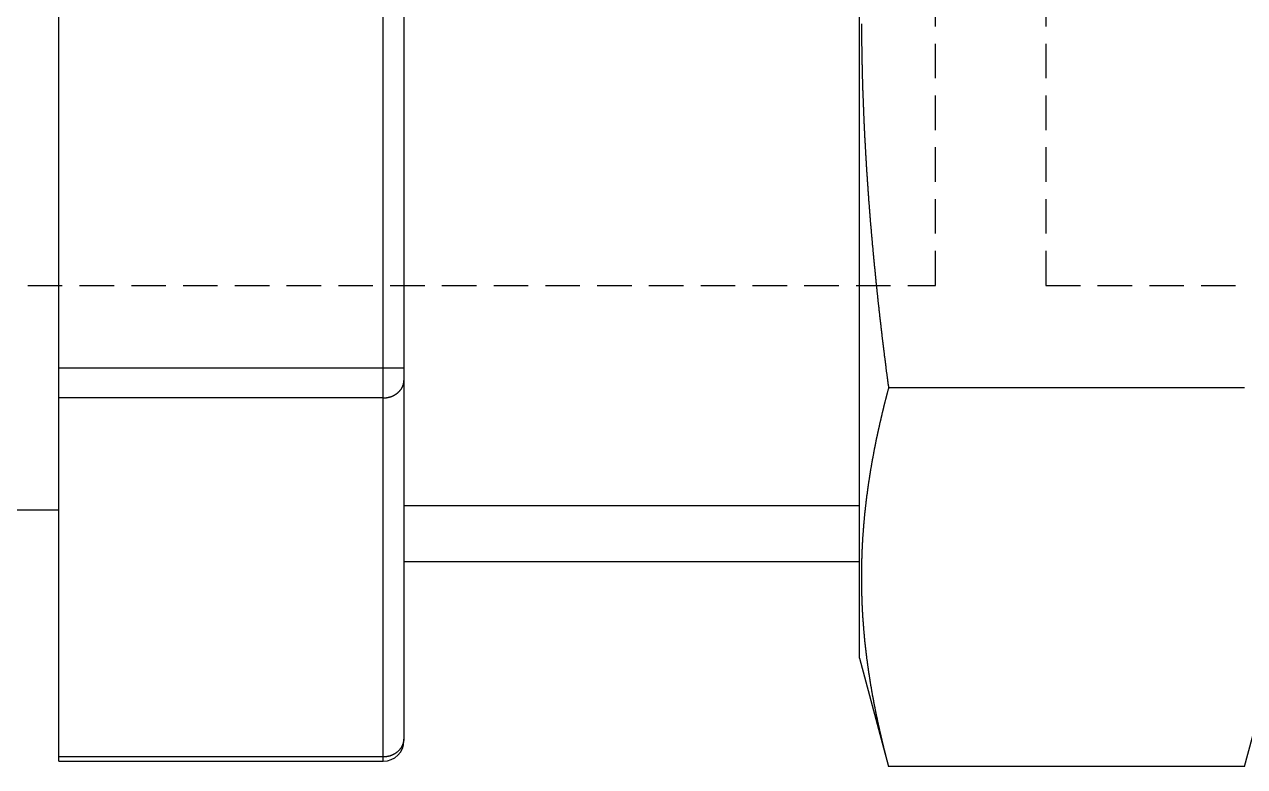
# Model space of a CAD drawing. Extents: x 4.5 to 90.9, y -19.2 to 68.3.
# Drawn here: x 27.31 to 44.99, y -1.05 to 9.7 of the extents above; entities that cross this region are included whole.
import ezdxf

# ---------------------------------------------------------------- set-up
doc = ezdxf.new("R2010")
doc.units = 0
doc.linetypes.add('DASHED', pattern=[0.75, 0.5, -0.25])
doc.layers.get('0').update_dxf_attribs({"linetype": 'CONTINUOUS'})

msp = doc.modelspace()

# ---------------------------------------------------------------- linework, layer by layer
at = {"color": 7, "linetype": 'CONTINUOUS'}
for p, q in [((27.811, -0.971), (27.811, 20.814)), ((32.811, 20.514), (32.811, -0.671)), ((39.411, 0.522), (39.411, 19.322)), ((44.991, 4.437), (39.832, 4.437)), ((26.811, 2.672), (27.811, 2.672)), ((32.811, 1.922), (39.411, 1.922)), ((39.411, 0.522), (39.832, -1.048)), ((44.991, -1.048), (45.411, 0.522)), ((27.811, -0.971), (32.511, -0.971)), ((44.991, -1.048), (39.832, -1.048))]:
    msp.add_line(p, q, dxfattribs=at)
at = {"color": 3, "linetype": 'CONTINUOUS'}
for p, q in [((32.511, -0.971), (32.511, 20.814)), ((27.811, 4.726), (32.811, 4.726)), ((32.511, 4.293), (27.811, 4.293)), ((32.811, 2.734), (39.411, 2.734)), ((27.811, -0.904), (32.511, -0.904))]:
    msp.add_line(p, q, dxfattribs=at)
at = {"color": 3, "linetype": 'DASHED'}
for p, q in [((40.511, 5.922), (40.511, 13.922)), ((42.111, 13.922), (42.111, 5.922)), ((22.111, 5.922), (40.511, 5.922)), ((42.111, 5.922), (60.511, 5.922))]:
    msp.add_line(p, q, dxfattribs=at)
at = {"color": 7}
for points in [[(39.439, 9.711, 0), (39.439, 9.698, 0), (39.439, 9.686, 0), (39.439, 9.673, 0), (39.439, 9.66, 0), (39.439, 9.647, 0), (39.44, 9.635, 0), (39.44, 9.622, 0), (39.44, 9.609, 0), (39.44, 9.596, 0), (39.44, 9.584, 0), (39.44, 9.571, 0), (39.44, 9.558, 0), (39.44, 9.545, 0), (39.441, 9.533, 0), (39.441, 9.52, 0), (39.441, 9.507, 0), (39.441, 9.494, 0), (39.441, 9.482, 0), (39.441, 9.469, 0), (39.441, 9.456, 0), (39.442, 9.443, 0), (39.442, 9.431, 0), (39.442, 9.418, 0), (39.442, 9.405, 0), (39.442, 9.392, 0), (39.443, 9.38, 0), (39.443, 9.367, 0), (39.443, 9.354, 0), (39.443, 9.341, 0), (39.443, 9.329, 0), (39.444, 9.316, 0), (39.444, 9.303, 0), (39.444, 9.29, 0), (39.444, 9.278, 0), (39.444, 9.265, 0), (39.445, 9.252, 0), (39.445, 9.239, 0), (39.445, 9.227, 0), (39.445, 9.214, 0), (39.446, 9.201, 0), (39.446, 9.188, 0), (39.446, 9.176, 0), (39.447, 9.163, 0), (39.447, 9.15, 0), (39.447, 9.137, 0), (39.447, 9.125, 0), (39.448, 9.112, 0), (39.448, 9.099, 0), (39.448, 9.086, 0), (39.449, 9.074, 0), (39.449, 9.061, 0), (39.449, 9.048, 0), (39.449, 9.035, 0), (39.45, 9.023, 0), (39.45, 9.01, 0), (39.45, 8.997, 0), (39.451, 8.984, 0), (39.451, 8.972, 0), (39.451, 8.959, 0), (39.452, 8.946, 0), (39.452, 8.933, 0), (39.452, 8.921, 0), (39.453, 8.908, 0), (39.453, 8.895, 0), (39.453, 8.882, 0), (39.454, 8.87, 0), (39.454, 8.857, 0), (39.455, 8.844, 0), (39.455, 8.831, 0), (39.455, 8.819, 0), (39.456, 8.806, 0), (39.456, 8.793, 0), (39.457, 8.78, 0), (39.457, 8.768, 0), (39.457, 8.755, 0), (39.458, 8.742, 0), (39.458, 8.729, 0), (39.459, 8.717, 0), (39.459, 8.704, 0), (39.46, 8.691, 0), (39.46, 8.678, 0), (39.461, 8.666, 0), (39.461, 8.653, 0), (39.461, 8.64, 0), (39.462, 8.627, 0), (39.462, 8.615, 0), (39.463, 8.602, 0), (39.463, 8.589, 0), (39.464, 8.576, 0), (39.464, 8.564, 0), (39.465, 8.551, 0), (39.465, 8.538, 0), (39.466, 8.526, 0), (39.466, 8.513, 0), (39.467, 8.5, 0), (39.467, 8.487, 0), (39.468, 8.475, 0), (39.468, 8.462, 0), (39.469, 8.449, 0), (39.469, 8.436, 0), (39.47, 8.424, 0), (39.47, 8.411, 0), (39.471, 8.398, 0), (39.471, 8.385, 0), (39.472, 8.373, 0), (39.472, 8.36, 0), (39.473, 8.347, 0), (39.474, 8.334, 0), (39.474, 8.322, 0), (39.475, 8.309, 0), (39.475, 8.296, 0), (39.476, 8.283, 0), (39.476, 8.271, 0), (39.477, 8.258, 0), (39.478, 8.245, 0), (39.478, 8.232, 0), (39.479, 8.22, 0), (39.479, 8.207, 0), (39.48, 8.194, 0), (39.481, 8.181, 0), (39.481, 8.169, 0), (39.482, 8.156, 0), (39.483, 8.143, 0), (39.483, 8.131, 0), (39.484, 8.118, 0), (39.484, 8.105, 0), (39.485, 8.092, 0), (39.486, 8.08, 0), (39.486, 8.067, 0), (39.487, 8.054, 0), (39.488, 8.041, 0), (39.488, 8.029, 0), (39.489, 8.016, 0), (39.49, 8.003, 0), (39.49, 7.99, 0), (39.491, 7.978, 0), (39.492, 7.965, 0), (39.492, 7.952, 0), (39.493, 7.94, 0), (39.494, 7.927, 0), (39.495, 7.914, 0), (39.495, 7.901, 0), (39.496, 7.889, 0), (39.497, 7.876, 0), (39.497, 7.863, 0), (39.498, 7.85, 0), (39.499, 7.838, 0), (39.499, 7.825, 0), (39.5, 7.812, 0), (39.501, 7.799, 0), (39.502, 7.787, 0), (39.502, 7.774, 0), (39.503, 7.761, 0), (39.504, 7.749, 0), (39.505, 7.736, 0), (39.506, 7.723, 0), (39.506, 7.71, 0), (39.507, 7.698, 0), (39.508, 7.685, 0), (39.509, 7.672, 0), (39.51, 7.659, 0), (39.51, 7.647, 0), (39.511, 7.634, 0), (39.512, 7.621, 0), (39.513, 7.609, 0), (39.514, 7.596, 0), (39.514, 7.583, 0), (39.515, 7.57, 0), (39.516, 7.558, 0), (39.517, 7.545, 0), (39.518, 7.532, 0), (39.518, 7.519, 0), (39.519, 7.507, 0), (39.52, 7.494, 0), (39.521, 7.481, 0), (39.522, 7.469, 0), (39.523, 7.456, 0), (39.523, 7.443, 0), (39.524, 7.43, 0), (39.525, 7.418, 0), (39.526, 7.405, 0), (39.527, 7.392, 0), (39.528, 7.379, 0), (39.529, 7.367, 0), (39.53, 7.354, 0), (39.531, 7.341, 0), (39.531, 7.329, 0), (39.532, 7.316, 0), (39.533, 7.303, 0), (39.534, 7.29, 0), (39.535, 7.278, 0), (39.536, 7.265, 0), (39.537, 7.252, 0), (39.538, 7.239, 0), (39.539, 7.227, 0), (39.54, 7.214, 0), (39.541, 7.201, 0), (39.542, 7.189, 0), (39.542, 7.176, 0), (39.544, 7.163, 0), (39.544, 7.15, 0), (39.545, 7.138, 0), (39.546, 7.125, 0), (39.547, 7.112, 0), (39.548, 7.1, 0), (39.549, 7.087, 0), (39.55, 7.074, 0), (39.551, 7.061, 0), (39.552, 7.049, 0), (39.553, 7.036, 0), (39.554, 7.023, 0), (39.555, 7.011, 0), (39.556, 6.998, 0), (39.557, 6.985, 0), (39.558, 6.972, 0), (39.559, 6.96, 0), (39.56, 6.947, 0), (39.561, 6.934, 0), (39.562, 6.922, 0), (39.563, 6.909, 0), (39.564, 6.896, 0), (39.565, 6.883, 0), (39.566, 6.871, 0), (39.567, 6.858, 0), (39.568, 6.845, 0), (39.569, 6.833, 0), (39.571, 6.82, 0), (39.572, 6.807, 0), (39.573, 6.795, 0), (39.574, 6.782, 0), (39.575, 6.769, 0), (39.576, 6.756, 0), (39.577, 6.744, 0), (39.578, 6.731, 0), (39.579, 6.718, 0), (39.58, 6.706, 0), (39.581, 6.693, 0), (39.582, 6.68, 0), (39.584, 6.667, 0), (39.585, 6.655, 0), (39.586, 6.642, 0), (39.587, 6.629, 0), (39.588, 6.617, 0), (39.589, 6.604, 0), (39.59, 6.591, 0), (39.591, 6.579, 0), (39.593, 6.566, 0), (39.594, 6.553, 0), (39.595, 6.54, 0), (39.596, 6.528, 0), (39.597, 6.515, 0), (39.598, 6.502, 0), (39.599, 6.49, 0), (39.6, 6.477, 0), (39.602, 6.464, 0), (39.603, 6.451, 0), (39.604, 6.439, 0), (39.605, 6.426, 0), (39.606, 6.413, 0), (39.608, 6.401, 0), (39.609, 6.388, 0), (39.61, 6.375, 0), (39.611, 6.363, 0), (39.612, 6.35, 0), (39.614, 6.337, 0), (39.615, 6.324, 0), (39.616, 6.312, 0), (39.617, 6.299, 0), (39.618, 6.286, 0), (39.62, 6.274, 0), (39.621, 6.261, 0), (39.622, 6.248, 0), (39.623, 6.236, 0), (39.624, 6.223, 0), (39.626, 6.21, 0), (39.627, 6.198, 0), (39.628, 6.185, 0), (39.629, 6.172, 0), (39.631, 6.159, 0), (39.632, 6.147, 0), (39.633, 6.134, 0), (39.634, 6.121, 0), (39.636, 6.109, 0), (39.637, 6.096, 0), (39.638, 6.083, 0), (39.639, 6.071, 0), (39.641, 6.058, 0), (39.642, 6.045, 0), (39.643, 6.033, 0), (39.645, 6.02, 0), (39.646, 6.007, 0), (39.647, 5.995, 0), (39.648, 5.982, 0), (39.65, 5.969, 0), (39.651, 5.956, 0), (39.652, 5.944, 0), (39.654, 5.931, 0), (39.655, 5.918, 0), (39.656, 5.906, 0), (39.658, 5.893, 0), (39.659, 5.88, 0), (39.66, 5.868, 0), (39.662, 5.855, 0), (39.663, 5.842, 0), (39.664, 5.83, 0), (39.666, 5.817, 0), (39.667, 5.804, 0), (39.668, 5.792, 0), (39.67, 5.779, 0), (39.671, 5.766, 0), (39.672, 5.754, 0), (39.674, 5.741, 0), (39.675, 5.728, 0), (39.677, 5.715, 0), (39.678, 5.703, 0), (39.679, 5.69, 0), (39.681, 5.677, 0), (39.682, 5.665, 0), (39.684, 5.652, 0), (39.685, 5.639, 0), (39.686, 5.627, 0), (39.688, 5.614, 0), (39.689, 5.601, 0), (39.691, 5.589, 0), (39.692, 5.576, 0), (39.693, 5.563, 0), (39.695, 5.551, 0), (39.696, 5.538, 0), (39.698, 5.525, 0), (39.699, 5.513, 0), (39.7, 5.5, 0), (39.702, 5.487, 0), (39.703, 5.475, 0), (39.705, 5.462, 0), (39.706, 5.449, 0), (39.708, 5.437, 0), (39.709, 5.424, 0), (39.711, 5.411, 0), (39.712, 5.399, 0), (39.714, 5.386, 0), (39.715, 5.373, 0), (39.716, 5.361, 0), (39.718, 5.348, 0), (39.719, 5.335, 0), (39.721, 5.323, 0), (39.722, 5.31, 0), (39.724, 5.297, 0), (39.725, 5.285, 0), (39.727, 5.272, 0), (39.728, 5.259, 0), (39.73, 5.247, 0), (39.731, 5.234, 0), (39.733, 5.221, 0), (39.734, 5.209, 0), (39.736, 5.196, 0), (39.737, 5.183, 0), (39.739, 5.171, 0), (39.74, 5.158, 0), (39.742, 5.145, 0), (39.743, 5.133, 0), (39.745, 5.12, 0), (39.746, 5.107, 0), (39.748, 5.095, 0), (39.75, 5.082, 0), (39.751, 5.069, 0), (39.753, 5.057, 0), (39.754, 5.044, 0), (39.756, 5.031, 0), (39.757, 5.019, 0), (39.759, 5.006, 0), (39.76, 4.993, 0), (39.762, 4.981, 0), (39.764, 4.968, 0), (39.765, 4.955, 0), (39.767, 4.943, 0), (39.768, 4.93, 0), (39.77, 4.917, 0), (39.771, 4.905, 0), (39.773, 4.892, 0), (39.775, 4.879, 0), (39.776, 4.867, 0), (39.778, 4.854, 0), (39.779, 4.842, 0), (39.781, 4.829, 0), (39.783, 4.816, 0), (39.784, 4.804, 0), (39.786, 4.791, 0), (39.787, 4.778, 0), (39.789, 4.766, 0), (39.791, 4.753, 0), (39.792, 4.74, 0), (39.794, 4.728, 0), (39.795, 4.715, 0), (39.797, 4.702, 0), (39.799, 4.69, 0), (39.8, 4.677, 0), (39.802, 4.664, 0), (39.804, 4.652, 0), (39.805, 4.639, 0), (39.807, 4.626, 0), (39.809, 4.614, 0), (39.81, 4.601, 0), (39.812, 4.589, 0), (39.814, 4.576, 0), (39.815, 4.563, 0), (39.817, 4.551, 0), (39.819, 4.538, 0), (39.82, 4.525, 0), (39.822, 4.513, 0), (39.824, 4.5, 0), (39.825, 4.487, 0), (39.827, 4.475, 0), (39.829, 4.462, 0), (39.83, 4.449, 0), (39.832, 4.437, 0)], [(39.832, 4.437, 0), (39.83, 4.431, 0), (39.829, 4.424, 0), (39.827, 4.418, 0), (39.825, 4.412, 0), (39.824, 4.406, 0), (39.822, 4.4, 0), (39.82, 4.393, 0), (39.819, 4.387, 0), (39.817, 4.381, 0), (39.816, 4.375, 0), (39.814, 4.368, 0), (39.812, 4.362, 0), (39.811, 4.356, 0), (39.809, 4.35, 0), (39.807, 4.343, 0), (39.806, 4.337, 0), (39.804, 4.331, 0), (39.803, 4.325, 0), (39.801, 4.319, 0), (39.799, 4.312, 0), (39.798, 4.306, 0), (39.796, 4.3, 0), (39.794, 4.294, 0), (39.793, 4.287, 0), (39.791, 4.281, 0), (39.79, 4.275, 0), (39.788, 4.269, 0), (39.786, 4.262, 0), (39.785, 4.256, 0), (39.783, 4.25, 0), (39.782, 4.244, 0), (39.78, 4.237, 0), (39.779, 4.231, 0), (39.777, 4.225, 0), (39.775, 4.219, 0), (39.774, 4.212, 0), (39.772, 4.206, 0), (39.771, 4.2, 0), (39.769, 4.194, 0), (39.768, 4.187, 0), (39.766, 4.181, 0), (39.764, 4.175, 0), (39.763, 4.169, 0), (39.761, 4.162, 0), (39.76, 4.156, 0), (39.758, 4.15, 0), (39.757, 4.144, 0), (39.755, 4.137, 0), (39.754, 4.131, 0), (39.752, 4.125, 0), (39.751, 4.119, 0), (39.749, 4.112, 0), (39.748, 4.106, 0), (39.746, 4.1, 0), (39.745, 4.094, 0), (39.743, 4.087, 0), (39.742, 4.081, 0), (39.74, 4.075, 0), (39.739, 4.069, 0), (39.737, 4.062, 0), (39.736, 4.056, 0), (39.734, 4.05, 0), (39.733, 4.044, 0), (39.731, 4.037, 0), (39.73, 4.031, 0), (39.728, 4.025, 0), (39.727, 4.018, 0), (39.725, 4.012, 0), (39.724, 4.006, 0), (39.722, 4, 0), (39.721, 3.993, 0), (39.719, 3.987, 0), (39.718, 3.981, 0), (39.716, 3.975, 0), (39.715, 3.968, 0), (39.714, 3.962, 0), (39.712, 3.956, 0), (39.711, 3.95, 0), (39.709, 3.943, 0), (39.708, 3.937, 0), (39.706, 3.931, 0), (39.705, 3.924, 0), (39.703, 3.918, 0), (39.702, 3.912, 0), (39.701, 3.906, 0), (39.699, 3.899, 0), (39.698, 3.893, 0), (39.696, 3.887, 0), (39.695, 3.88, 0), (39.694, 3.874, 0), (39.692, 3.868, 0), (39.691, 3.862, 0), (39.689, 3.855, 0), (39.688, 3.849, 0), (39.687, 3.843, 0), (39.685, 3.836, 0), (39.684, 3.83, 0), (39.682, 3.824, 0), (39.681, 3.818, 0), (39.68, 3.811, 0), (39.678, 3.805, 0), (39.677, 3.799, 0), (39.675, 3.792, 0), (39.674, 3.786, 0), (39.673, 3.78, 0), (39.671, 3.773, 0), (39.67, 3.767, 0), (39.669, 3.761, 0), (39.667, 3.755, 0), (39.666, 3.748, 0), (39.665, 3.742, 0), (39.663, 3.736, 0), (39.662, 3.729, 0), (39.661, 3.723, 0), (39.659, 3.717, 0), (39.658, 3.711, 0), (39.657, 3.704, 0), (39.655, 3.698, 0), (39.654, 3.692, 0), (39.653, 3.685, 0), (39.651, 3.679, 0), (39.65, 3.673, 0), (39.649, 3.666, 0), (39.648, 3.66, 0), (39.646, 3.654, 0), (39.645, 3.647, 0), (39.644, 3.641, 0), (39.642, 3.635, 0), (39.641, 3.628, 0), (39.64, 3.622, 0), (39.639, 3.616, 0), (39.637, 3.61, 0), (39.636, 3.603, 0), (39.635, 3.597, 0), (39.634, 3.591, 0), (39.632, 3.584, 0), (39.631, 3.578, 0), (39.63, 3.572, 0), (39.629, 3.565, 0), (39.627, 3.559, 0), (39.626, 3.553, 0), (39.625, 3.546, 0), (39.624, 3.54, 0), (39.623, 3.534, 0), (39.621, 3.527, 0), (39.62, 3.521, 0), (39.619, 3.515, 0), (39.618, 3.508, 0), (39.616, 3.502, 0), (39.615, 3.496, 0), (39.614, 3.489, 0), (39.613, 3.483, 0), (39.612, 3.477, 0), (39.61, 3.47, 0), (39.609, 3.464, 0), (39.608, 3.458, 0), (39.607, 3.451, 0), (39.606, 3.445, 0), (39.605, 3.439, 0), (39.603, 3.433, 0), (39.602, 3.426, 0), (39.601, 3.42, 0), (39.6, 3.413, 0), (39.599, 3.407, 0), (39.597, 3.401, 0), (39.596, 3.394, 0), (39.595, 3.388, 0), (39.594, 3.382, 0), (39.593, 3.375, 0), (39.592, 3.369, 0), (39.591, 3.363, 0), (39.59, 3.356, 0), (39.589, 3.35, 0), (39.587, 3.344, 0), (39.586, 3.337, 0), (39.585, 3.331, 0), (39.584, 3.325, 0), (39.583, 3.318, 0), (39.582, 3.312, 0), (39.581, 3.306, 0), (39.58, 3.299, 0), (39.579, 3.293, 0), (39.578, 3.287, 0), (39.576, 3.28, 0), (39.575, 3.274, 0), (39.574, 3.268, 0), (39.573, 3.261, 0), (39.572, 3.255, 0), (39.571, 3.249, 0), (39.57, 3.242, 0), (39.569, 3.236, 0), (39.568, 3.23, 0), (39.567, 3.223, 0), (39.566, 3.217, 0), (39.565, 3.21, 0), (39.564, 3.204, 0), (39.563, 3.198, 0), (39.562, 3.191, 0), (39.561, 3.185, 0), (39.56, 3.179, 0), (39.559, 3.172, 0), (39.558, 3.166, 0), (39.557, 3.16, 0), (39.556, 3.153, 0), (39.555, 3.147, 0), (39.554, 3.14, 0), (39.553, 3.134, 0), (39.552, 3.128, 0), (39.551, 3.121, 0), (39.55, 3.115, 0), (39.549, 3.109, 0), (39.548, 3.102, 0), (39.547, 3.096, 0), (39.546, 3.09, 0), (39.545, 3.083, 0), (39.544, 3.077, 0), (39.543, 3.07, 0), (39.542, 3.064, 0), (39.541, 3.058, 0), (39.54, 3.051, 0), (39.539, 3.045, 0), (39.538, 3.039, 0), (39.537, 3.032, 0), (39.536, 3.026, 0), (39.535, 3.019, 0), (39.535, 3.013, 0), (39.534, 3.007, 0), (39.533, 3, 0), (39.532, 2.994, 0), (39.531, 2.988, 0), (39.53, 2.981, 0), (39.529, 2.975, 0), (39.528, 2.968, 0), (39.527, 2.962, 0), (39.526, 2.956, 0), (39.526, 2.949, 0), (39.525, 2.943, 0), (39.524, 2.937, 0), (39.523, 2.93, 0), (39.522, 2.924, 0), (39.521, 2.917, 0), (39.52, 2.911, 0), (39.52, 2.905, 0), (39.519, 2.898, 0), (39.518, 2.892, 0), (39.517, 2.886, 0), (39.516, 2.879, 0), (39.515, 2.873, 0), (39.515, 2.866, 0), (39.514, 2.86, 0), (39.513, 2.854, 0), (39.512, 2.847, 0), (39.511, 2.841, 0), (39.511, 2.834, 0), (39.51, 2.828, 0), (39.509, 2.822, 0), (39.508, 2.815, 0), (39.507, 2.809, 0), (39.507, 2.802, 0), (39.506, 2.796, 0), (39.505, 2.79, 0), (39.504, 2.783, 0), (39.504, 2.777, 0), (39.503, 2.771, 0), (39.502, 2.764, 0), (39.501, 2.758, 0), (39.501, 2.751, 0), (39.5, 2.745, 0), (39.499, 2.739, 0), (39.498, 2.732, 0), (39.498, 2.726, 0), (39.497, 2.719, 0), (39.496, 2.713, 0), (39.495, 2.707, 0), (39.495, 2.7, 0), (39.494, 2.694, 0), (39.493, 2.687, 0), (39.493, 2.681, 0), (39.492, 2.675, 0), (39.491, 2.668, 0), (39.49, 2.662, 0), (39.49, 2.655, 0), (39.489, 2.649, 0), (39.489, 2.643, 0), (39.488, 2.636, 0), (39.487, 2.63, 0), (39.486, 2.623, 0), (39.486, 2.617, 0), (39.485, 2.61, 0), (39.484, 2.604, 0), (39.484, 2.598, 0), (39.483, 2.591, 0), (39.483, 2.585, 0), (39.482, 2.578, 0), (39.481, 2.572, 0), (39.481, 2.566, 0), (39.48, 2.559, 0), (39.48, 2.553, 0), (39.479, 2.546, 0), (39.478, 2.54, 0), (39.478, 2.534, 0), (39.477, 2.527, 0), (39.477, 2.521, 0), (39.476, 2.514, 0), (39.475, 2.508, 0), (39.475, 2.502, 0), (39.474, 2.495, 0), (39.474, 2.489, 0), (39.473, 2.482, 0), (39.472, 2.476, 0), (39.472, 2.469, 0), (39.471, 2.463, 0), (39.471, 2.457, 0), (39.47, 2.45, 0), (39.47, 2.444, 0), (39.469, 2.437, 0), (39.469, 2.431, 0), (39.468, 2.425, 0), (39.468, 2.418, 0), (39.467, 2.412, 0), (39.467, 2.405, 0), (39.466, 2.399, 0), (39.466, 2.392, 0), (39.465, 2.386, 0), (39.465, 2.38, 0), (39.464, 2.373, 0), (39.464, 2.367, 0), (39.463, 2.36, 0), (39.463, 2.354, 0), (39.462, 2.347, 0), (39.462, 2.341, 0), (39.461, 2.335, 0), (39.461, 2.328, 0), (39.46, 2.322, 0), (39.46, 2.315, 0), (39.459, 2.309, 0), (39.459, 2.303, 0), (39.459, 2.296, 0), (39.458, 2.29, 0), (39.458, 2.283, 0), (39.457, 2.277, 0), (39.457, 2.27, 0), (39.456, 2.264, 0), (39.456, 2.258, 0), (39.456, 2.251, 0), (39.455, 2.245, 0), (39.455, 2.238, 0), (39.455, 2.232, 0), (39.454, 2.225, 0), (39.454, 2.219, 0), (39.453, 2.213, 0), (39.453, 2.206, 0), (39.453, 2.2, 0), (39.452, 2.193, 0), (39.452, 2.187, 0), (39.452, 2.18, 0), (39.451, 2.174, 0), (39.451, 2.168, 0), (39.451, 2.161, 0), (39.45, 2.155, 0), (39.45, 2.148, 0), (39.45, 2.142, 0), (39.449, 2.135, 0), (39.449, 2.129, 0), (39.449, 2.122, 0), (39.448, 2.116, 0), (39.448, 2.11, 0), (39.448, 2.103, 0), (39.447, 2.097, 0), (39.447, 2.09, 0), (39.447, 2.084, 0), (39.447, 2.077, 0), (39.446, 2.071, 0), (39.446, 2.065, 0), (39.446, 2.058, 0), (39.446, 2.052, 0), (39.445, 2.045, 0), (39.445, 2.039, 0), (39.445, 2.032, 0), (39.444, 2.026, 0), (39.444, 2.02, 0), (39.444, 2.013, 0), (39.444, 2.007, 0), (39.444, 2, 0), (39.443, 1.994, 0), (39.443, 1.987, 0), (39.443, 1.981, 0), (39.443, 1.974, 0), (39.443, 1.968, 0), (39.442, 1.962, 0), (39.442, 1.955, 0), (39.442, 1.949, 0), (39.442, 1.942, 0), (39.442, 1.936, 0), (39.441, 1.929, 0), (39.441, 1.923, 0), (39.441, 1.917, 0), (39.441, 1.91, 0), (39.441, 1.904, 0), (39.441, 1.897, 0), (39.441, 1.891, 0), (39.44, 1.884, 0), (39.44, 1.878, 0), (39.44, 1.871, 0), (39.44, 1.865, 0), (39.44, 1.859, 0), (39.44, 1.852, 0), (39.44, 1.846, 0), (39.44, 1.839, 0), (39.439, 1.833, 0), (39.439, 1.826, 0), (39.439, 1.82, 0), (39.439, 1.814, 0), (39.439, 1.807, 0), (39.439, 1.801, 0), (39.439, 1.794, 0), (39.439, 1.788, 0), (39.439, 1.781, 0), (39.439, 1.775, 0), (39.439, 1.768, 0), (39.438, 1.762, 0), (39.438, 1.756, 0), (39.438, 1.749, 0), (39.438, 1.743, 0), (39.438, 1.736, 0), (39.438, 1.73, 0), (39.438, 1.723, 0), (39.438, 1.717, 0), (39.438, 1.711, 0), (39.438, 1.704, 0), (39.438, 1.698, 0), (39.438, 1.691, 0), (39.438, 1.685, 0), (39.438, 1.678, 0), (39.438, 1.672, 0), (39.438, 1.665, 0), (39.438, 1.659, 0), (39.438, 1.653, 0), (39.438, 1.646, 0), (39.438, 1.64, 0), (39.438, 1.633, 0), (39.438, 1.627, 0), (39.439, 1.62, 0), (39.439, 1.614, 0), (39.439, 1.607, 0), (39.439, 1.601, 0), (39.439, 1.595, 0), (39.439, 1.588, 0), (39.439, 1.582, 0), (39.439, 1.575, 0), (39.439, 1.569, 0), (39.439, 1.562, 0), (39.439, 1.556, 0), (39.44, 1.55, 0), (39.44, 1.543, 0), (39.44, 1.537, 0), (39.44, 1.53, 0), (39.44, 1.524, 0), (39.44, 1.517, 0), (39.44, 1.511, 0), (39.44, 1.504, 0), (39.441, 1.498, 0), (39.441, 1.492, 0), (39.441, 1.485, 0), (39.441, 1.479, 0), (39.441, 1.472, 0), (39.441, 1.466, 0), (39.441, 1.459, 0), (39.442, 1.453, 0), (39.442, 1.447, 0), (39.442, 1.44, 0), (39.442, 1.434, 0), (39.442, 1.427, 0), (39.443, 1.421, 0), (39.443, 1.414, 0), (39.443, 1.408, 0), (39.443, 1.401, 0), (39.443, 1.395, 0), (39.444, 1.389, 0), (39.444, 1.382, 0), (39.444, 1.376, 0), (39.444, 1.369, 0), (39.444, 1.363, 0), (39.445, 1.356, 0), (39.445, 1.35, 0), (39.445, 1.344, 0), (39.446, 1.337, 0), (39.446, 1.331, 0), (39.446, 1.324, 0), (39.446, 1.318, 0), (39.447, 1.311, 0), (39.447, 1.305, 0), (39.447, 1.299, 0), (39.447, 1.292, 0), (39.448, 1.286, 0), (39.448, 1.279, 0), (39.448, 1.273, 0), (39.449, 1.266, 0), (39.449, 1.26, 0), (39.449, 1.253, 0), (39.45, 1.247, 0), (39.45, 1.241, 0), (39.45, 1.234, 0), (39.451, 1.228, 0), (39.451, 1.221, 0), (39.451, 1.215, 0), (39.452, 1.208, 0), (39.452, 1.202, 0), (39.452, 1.196, 0), (39.453, 1.189, 0), (39.453, 1.183, 0), (39.453, 1.176, 0), (39.454, 1.17, 0), (39.454, 1.163, 0), (39.455, 1.157, 0), (39.455, 1.151, 0), (39.455, 1.144, 0), (39.456, 1.138, 0), (39.456, 1.131, 0), (39.456, 1.125, 0), (39.457, 1.118, 0), (39.457, 1.112, 0), (39.458, 1.106, 0), (39.458, 1.099, 0), (39.459, 1.093, 0), (39.459, 1.086, 0), (39.459, 1.08, 0), (39.46, 1.074, 0), (39.46, 1.067, 0), (39.461, 1.061, 0), (39.461, 1.054, 0), (39.462, 1.048, 0), (39.462, 1.041, 0), (39.463, 1.035, 0), (39.463, 1.029, 0), (39.464, 1.022, 0), (39.464, 1.016, 0), (39.465, 1.009, 0), (39.465, 1.003, 0), (39.466, 0.996, 0), (39.466, 0.99, 0), (39.467, 0.984, 0), (39.467, 0.977, 0), (39.468, 0.971, 0), (39.468, 0.964, 0), (39.469, 0.958, 0), (39.469, 0.952, 0), (39.47, 0.945, 0), (39.47, 0.939, 0), (39.471, 0.932, 0), (39.471, 0.926, 0), (39.472, 0.919, 0), (39.472, 0.913, 0), (39.473, 0.907, 0), (39.474, 0.9, 0), (39.474, 0.894, 0), (39.475, 0.887, 0), (39.475, 0.881, 0), (39.476, 0.875, 0), (39.477, 0.868, 0), (39.477, 0.862, 0), (39.478, 0.855, 0), (39.478, 0.849, 0), (39.479, 0.842, 0), (39.48, 0.836, 0), (39.48, 0.83, 0), (39.481, 0.823, 0), (39.481, 0.817, 0), (39.482, 0.81, 0), (39.483, 0.804, 0), (39.483, 0.798, 0), (39.484, 0.791, 0), (39.484, 0.785, 0), (39.485, 0.778, 0), (39.486, 0.772, 0), (39.486, 0.766, 0), (39.487, 0.759, 0), (39.488, 0.753, 0), (39.489, 0.746, 0), (39.489, 0.74, 0), (39.49, 0.734, 0), (39.49, 0.727, 0), (39.491, 0.721, 0), (39.492, 0.714, 0), (39.493, 0.708, 0), (39.493, 0.702, 0), (39.494, 0.695, 0), (39.495, 0.689, 0), (39.495, 0.682, 0), (39.496, 0.676, 0), (39.497, 0.67, 0), (39.498, 0.663, 0), (39.498, 0.657, 0), (39.499, 0.65, 0), (39.5, 0.644, 0), (39.501, 0.638, 0), (39.501, 0.631, 0), (39.502, 0.625, 0), (39.503, 0.618, 0), (39.504, 0.612, 0), (39.504, 0.606, 0), (39.505, 0.599, 0), (39.506, 0.593, 0), (39.507, 0.586, 0), (39.507, 0.58, 0), (39.508, 0.574, 0), (39.509, 0.567, 0), (39.51, 0.561, 0), (39.511, 0.554, 0), (39.511, 0.548, 0), (39.512, 0.542, 0), (39.513, 0.535, 0), (39.514, 0.529, 0), (39.515, 0.522, 0), (39.515, 0.516, 0), (39.516, 0.51, 0), (39.517, 0.503, 0), (39.518, 0.497, 0), (39.519, 0.491, 0), (39.52, 0.484, 0), (39.52, 0.478, 0), (39.521, 0.471, 0), (39.522, 0.465, 0), (39.523, 0.459, 0), (39.524, 0.452, 0), (39.525, 0.446, 0), (39.526, 0.439, 0), (39.526, 0.433, 0), (39.527, 0.427, 0), (39.528, 0.42, 0), (39.529, 0.414, 0), (39.53, 0.408, 0), (39.531, 0.401, 0), (39.532, 0.395, 0), (39.533, 0.388, 0), (39.534, 0.382, 0), (39.535, 0.376, 0), (39.535, 0.369, 0), (39.536, 0.363, 0), (39.537, 0.357, 0), (39.538, 0.35, 0), (39.539, 0.344, 0), (39.54, 0.337, 0), (39.541, 0.331, 0), (39.542, 0.325, 0), (39.543, 0.318, 0), (39.544, 0.312, 0), (39.545, 0.306, 0), (39.546, 0.299, 0), (39.547, 0.293, 0), (39.548, 0.287, 0), (39.549, 0.28, 0), (39.55, 0.274, 0), (39.551, 0.267, 0), (39.552, 0.261, 0), (39.553, 0.255, 0), (39.554, 0.248, 0), (39.555, 0.242, 0), (39.556, 0.236, 0), (39.557, 0.229, 0), (39.558, 0.223, 0), (39.559, 0.217, 0), (39.56, 0.21, 0), (39.561, 0.204, 0), (39.562, 0.197, 0), (39.563, 0.191, 0), (39.564, 0.185, 0), (39.565, 0.178, 0), (39.566, 0.172, 0), (39.567, 0.166, 0), (39.568, 0.159, 0), (39.569, 0.153, 0), (39.57, 0.147, 0), (39.571, 0.14, 0), (39.572, 0.134, 0), (39.573, 0.128, 0), (39.574, 0.121, 0), (39.575, 0.115, 0), (39.576, 0.109, 0), (39.578, 0.102, 0), (39.579, 0.096, 0), (39.58, 0.089, 0), (39.581, 0.083, 0), (39.582, 0.077, 0), (39.583, 0.07, 0), (39.584, 0.064, 0), (39.585, 0.058, 0), (39.586, 0.051, 0), (39.587, 0.045, 0), (39.589, 0.039, 0), (39.59, 0.032, 0), (39.591, 0.026, 0), (39.592, 0.02, 0), (39.593, 0.013, 0), (39.594, 0.007, 0), (39.595, 0.001, 0), (39.596, -0.006, 0), (39.597, -0.012, 0), (39.599, -0.018, 0), (39.6, -0.025, 0), (39.601, -0.031, 0), (39.602, -0.037, 0), (39.603, -0.044, 0), (39.605, -0.05, 0), (39.606, -0.056, 0), (39.607, -0.063, 0), (39.608, -0.069, 0), (39.609, -0.075, 0), (39.61, -0.082, 0), (39.612, -0.088, 0), (39.613, -0.094, 0), (39.614, -0.101, 0), (39.615, -0.107, 0), (39.616, -0.113, 0), (39.618, -0.12, 0), (39.619, -0.126, 0), (39.62, -0.132, 0), (39.621, -0.139, 0), (39.623, -0.145, 0), (39.624, -0.151, 0), (39.625, -0.158, 0), (39.626, -0.164, 0), (39.627, -0.17, 0), (39.629, -0.177, 0), (39.63, -0.183, 0), (39.631, -0.189, 0), (39.632, -0.195, 0), (39.634, -0.202, 0), (39.635, -0.208, 0), (39.636, -0.214, 0), (39.637, -0.221, 0), (39.639, -0.227, 0), (39.64, -0.233, 0), (39.641, -0.24, 0), (39.642, -0.246, 0), (39.644, -0.252, 0), (39.645, -0.259, 0), (39.646, -0.265, 0), (39.648, -0.271, 0), (39.649, -0.278, 0), (39.65, -0.284, 0), (39.651, -0.29, 0), (39.653, -0.296, 0), (39.654, -0.303, 0), (39.655, -0.309, 0), (39.657, -0.315, 0), (39.658, -0.322, 0), (39.659, -0.328, 0), (39.661, -0.334, 0), (39.662, -0.341, 0), (39.663, -0.347, 0), (39.665, -0.353, 0), (39.666, -0.359, 0), (39.667, -0.366, 0), (39.669, -0.372, 0), (39.67, -0.378, 0), (39.671, -0.385, 0), (39.673, -0.391, 0), (39.674, -0.397, 0), (39.675, -0.404, 0), (39.677, -0.41, 0), (39.678, -0.416, 0), (39.68, -0.422, 0), (39.681, -0.429, 0), (39.682, -0.435, 0), (39.684, -0.441, 0), (39.685, -0.448, 0), (39.687, -0.454, 0), (39.688, -0.46, 0), (39.689, -0.466, 0), (39.691, -0.473, 0), (39.692, -0.479, 0), (39.694, -0.485, 0), (39.695, -0.492, 0), (39.696, -0.498, 0), (39.698, -0.504, 0), (39.699, -0.51, 0), (39.701, -0.517, 0), (39.702, -0.523, 0), (39.703, -0.529, 0), (39.705, -0.536, 0), (39.706, -0.542, 0), (39.708, -0.548, 0), (39.709, -0.554, 0), (39.711, -0.561, 0), (39.712, -0.567, 0), (39.714, -0.573, 0), (39.715, -0.579, 0), (39.716, -0.586, 0), (39.718, -0.592, 0), (39.719, -0.598, 0), (39.721, -0.605, 0), (39.722, -0.611, 0), (39.724, -0.617, 0), (39.725, -0.623, 0), (39.727, -0.63, 0), (39.728, -0.636, 0), (39.73, -0.642, 0), (39.731, -0.648, 0), (39.733, -0.655, 0), (39.734, -0.661, 0), (39.736, -0.667, 0), (39.737, -0.673, 0), (39.739, -0.68, 0), (39.74, -0.686, 0), (39.742, -0.692, 0), (39.743, -0.699, 0), (39.745, -0.705, 0), (39.746, -0.711, 0), (39.748, -0.717, 0), (39.749, -0.724, 0), (39.751, -0.73, 0), (39.752, -0.736, 0), (39.754, -0.742, 0), (39.755, -0.749, 0), (39.757, -0.755, 0), (39.758, -0.761, 0), (39.76, -0.767, 0), (39.761, -0.774, 0), (39.763, -0.78, 0), (39.764, -0.786, 0), (39.766, -0.792, 0), (39.768, -0.799, 0), (39.769, -0.805, 0), (39.771, -0.811, 0), (39.772, -0.817, 0), (39.774, -0.824, 0), (39.775, -0.83, 0), (39.777, -0.836, 0), (39.779, -0.842, 0), (39.78, -0.849, 0), (39.782, -0.855, 0), (39.783, -0.861, 0), (39.785, -0.867, 0), (39.786, -0.874, 0), (39.788, -0.88, 0), (39.79, -0.886, 0), (39.791, -0.892, 0), (39.793, -0.899, 0), (39.794, -0.905, 0), (39.796, -0.911, 0), (39.798, -0.917, 0), (39.799, -0.923, 0), (39.801, -0.93, 0), (39.803, -0.936, 0), (39.804, -0.942, 0), (39.806, -0.948, 0), (39.807, -0.955, 0), (39.809, -0.961, 0), (39.811, -0.967, 0), (39.812, -0.973, 0), (39.814, -0.98, 0), (39.816, -0.986, 0), (39.817, -0.992, 0), (39.819, -0.998, 0), (39.82, -1.004, 0), (39.822, -1.011, 0), (39.824, -1.017, 0), (39.825, -1.023, 0), (39.827, -1.029, 0), (39.829, -1.036, 0), (39.83, -1.042, 0), (39.832, -1.048, 0)]]:
    msp.add_polyline3d(points, dxfattribs=at)
at = {"color": 3, "linetype": 'CONTINUOUS'}
for points in [[(32.511, 4.293, 0), (32.515, 4.293, 0), (32.519, 4.293, 0), (32.523, 4.293, 0), (32.526, 4.293, 0), (32.53, 4.293, 0), (32.533, 4.293, 0), (32.537, 4.293, 0), (32.541, 4.294, 0), (32.544, 4.294, 0), (32.548, 4.294, 0), (32.552, 4.295, 0), (32.556, 4.295, 0), (32.559, 4.296, 0), (32.563, 4.296, 0), (32.566, 4.297, 0), (32.57, 4.297, 0), (32.574, 4.298, 0), (32.577, 4.299, 0), (32.581, 4.3, 0), (32.584, 4.3, 0), (32.588, 4.301, 0), (32.592, 4.302, 0), (32.595, 4.303, 0), (32.599, 4.304, 0), (32.602, 4.305, 0), (32.606, 4.306, 0), (32.609, 4.307, 0), (32.612, 4.308, 0), (32.616, 4.309, 0), (32.619, 4.31, 0), (32.623, 4.311, 0), (32.626, 4.312, 0), (32.63, 4.314, 0), (32.633, 4.315, 0), (32.636, 4.316, 0), (32.64, 4.317, 0), (32.643, 4.319, 0), (32.646, 4.32, 0), (32.65, 4.322, 0), (32.653, 4.323, 0), (32.656, 4.325, 0), (32.659, 4.326, 0), (32.663, 4.328, 0), (32.666, 4.329, 0), (32.669, 4.331, 0), (32.672, 4.333, 0), (32.675, 4.335, 0), (32.678, 4.336, 0), (32.681, 4.338, 0), (32.684, 4.34, 0), (32.687, 4.342, 0), (32.69, 4.344, 0), (32.693, 4.346, 0), (32.696, 4.347, 0), (32.699, 4.349, 0), (32.702, 4.351, 0), (32.705, 4.354, 0), (32.707, 4.356, 0), (32.71, 4.358, 0), (32.713, 4.36, 0), (32.716, 4.362, 0), (32.718, 4.364, 0), (32.721, 4.366, 0), (32.724, 4.369, 0), (32.726, 4.371, 0), (32.729, 4.373, 0), (32.731, 4.375, 0), (32.734, 4.378, 0), (32.736, 4.38, 0), (32.739, 4.383, 0), (32.741, 4.385, 0), (32.743, 4.387, 0), (32.746, 4.39, 0), (32.748, 4.392, 0), (32.75, 4.395, 0), (32.752, 4.398, 0), (32.755, 4.4, 0), (32.757, 4.403, 0), (32.759, 4.405, 0), (32.761, 4.408, 0), (32.763, 4.411, 0), (32.765, 4.413, 0), (32.767, 4.416, 0), (32.769, 4.419, 0), (32.771, 4.421, 0), (32.773, 4.424, 0), (32.774, 4.427, 0), (32.776, 4.43, 0), (32.778, 4.433, 0), (32.779, 4.436, 0), (32.781, 4.438, 0), (32.783, 4.441, 0), (32.784, 4.444, 0), (32.786, 4.447, 0), (32.787, 4.45, 0), (32.789, 4.453, 0), (32.79, 4.456, 0), (32.791, 4.459, 0), (32.793, 4.462, 0), (32.794, 4.465, 0), (32.795, 4.468, 0), (32.796, 4.471, 0), (32.797, 4.474, 0), (32.799, 4.477, 0), (32.8, 4.48, 0), (32.801, 4.483, 0), (32.802, 4.486, 0), (32.803, 4.489, 0), (32.803, 4.492, 0), (32.804, 4.495, 0), (32.805, 4.498, 0), (32.806, 4.502, 0), (32.806, 4.505, 0), (32.807, 4.508, 0), (32.808, 4.511, 0), (32.808, 4.514, 0), (32.809, 4.517, 0), (32.809, 4.521, 0), (32.81, 4.524, 0), (32.81, 4.527, 0), (32.81, 4.53, 0), (32.811, 4.533, 0), (32.811, 4.536, 0), (32.811, 4.54, 0), (32.811, 4.543, 0), (32.811, 4.546, 0), (32.812, 4.549, 0), (32.812, 4.552, 0)], [(32.511, -0.904, 0), (32.515, -0.904, 0), (32.519, -0.904, 0), (32.523, -0.903, 0), (32.526, -0.903, 0), (32.53, -0.903, 0), (32.533, -0.903, 0), (32.537, -0.903, 0), (32.541, -0.902, 0), (32.544, -0.902, 0), (32.548, -0.902, 0), (32.552, -0.901, 0), (32.556, -0.901, 0), (32.559, -0.9, 0), (32.563, -0.9, 0), (32.566, -0.899, 0), (32.57, -0.899, 0), (32.574, -0.898, 0), (32.577, -0.897, 0), (32.581, -0.897, 0), (32.584, -0.896, 0), (32.588, -0.895, 0), (32.592, -0.894, 0), (32.595, -0.893, 0), (32.599, -0.892, 0), (32.602, -0.892, 0), (32.606, -0.891, 0), (32.609, -0.89, 0), (32.612, -0.888, 0), (32.616, -0.887, 0), (32.619, -0.886, 0), (32.623, -0.885, 0), (32.626, -0.884, 0), (32.63, -0.883, 0), (32.633, -0.881, 0), (32.636, -0.88, 0), (32.64, -0.879, 0), (32.643, -0.877, 0), (32.646, -0.876, 0), (32.65, -0.874, 0), (32.653, -0.873, 0), (32.656, -0.871, 0), (32.659, -0.87, 0), (32.663, -0.868, 0), (32.666, -0.867, 0), (32.669, -0.865, 0), (32.672, -0.863, 0), (32.675, -0.862, 0), (32.678, -0.86, 0), (32.681, -0.858, 0), (32.684, -0.856, 0), (32.687, -0.854, 0), (32.69, -0.853, 0), (32.693, -0.851, 0), (32.696, -0.849, 0), (32.699, -0.847, 0), (32.702, -0.845, 0), (32.705, -0.843, 0), (32.707, -0.841, 0), (32.71, -0.838, 0), (32.713, -0.836, 0), (32.716, -0.834, 0), (32.718, -0.832, 0), (32.721, -0.83, 0), (32.724, -0.828, 0), (32.726, -0.825, 0), (32.729, -0.823, 0), (32.731, -0.821, 0), (32.734, -0.818, 0), (32.736, -0.816, 0), (32.739, -0.814, 0), (32.741, -0.811, 0), (32.743, -0.809, 0), (32.746, -0.806, 0), (32.748, -0.804, 0), (32.75, -0.801, 0), (32.752, -0.799, 0), (32.755, -0.796, 0), (32.757, -0.793, 0), (32.759, -0.791, 0), (32.761, -0.788, 0), (32.763, -0.786, 0), (32.765, -0.783, 0), (32.767, -0.78, 0), (32.769, -0.777, 0), (32.771, -0.775, 0), (32.773, -0.772, 0), (32.774, -0.769, 0), (32.776, -0.766, 0), (32.778, -0.763, 0), (32.779, -0.761, 0), (32.781, -0.758, 0), (32.783, -0.755, 0), (32.784, -0.752, 0), (32.786, -0.749, 0), (32.787, -0.746, 0), (32.789, -0.743, 0), (32.79, -0.74, 0), (32.791, -0.737, 0), (32.793, -0.734, 0), (32.794, -0.731, 0), (32.795, -0.728, 0), (32.796, -0.725, 0), (32.797, -0.722, 0), (32.799, -0.719, 0), (32.8, -0.716, 0), (32.801, -0.713, 0), (32.802, -0.71, 0), (32.803, -0.707, 0), (32.803, -0.704, 0), (32.804, -0.701, 0), (32.805, -0.698, 0), (32.806, -0.695, 0), (32.806, -0.691, 0), (32.807, -0.688, 0), (32.808, -0.685, 0), (32.808, -0.682, 0), (32.809, -0.679, 0), (32.809, -0.676, 0), (32.81, -0.672, 0), (32.81, -0.669, 0), (32.81, -0.666, 0), (32.811, -0.663, 0), (32.811, -0.66, 0), (32.811, -0.657, 0), (32.811, -0.653, 0), (32.811, -0.65, 0), (32.812, -0.647, 0), (32.812, -0.644, 0)]]:
    msp.add_polyline3d(points, dxfattribs=at)
at = {"color": 7, "linetype": 'CONTINUOUS'}
msp.add_arc((32.511, -0.671), 0.3, 270, 0, dxfattribs=at)

doc.saveas('drawing.dxf')
